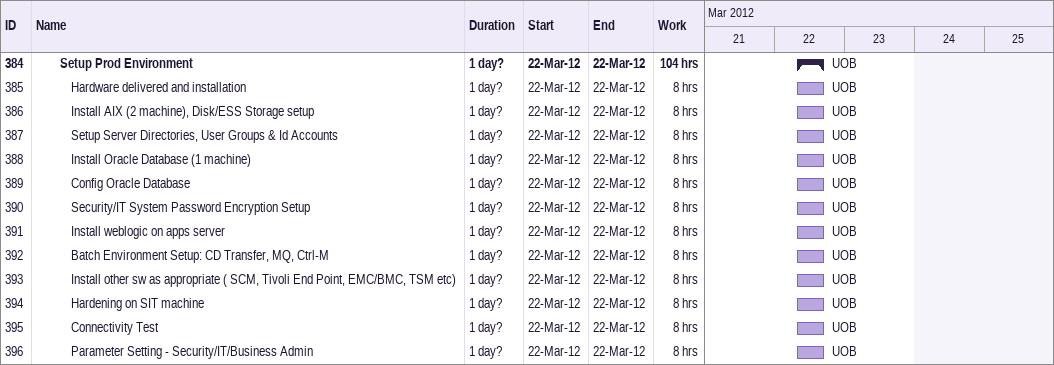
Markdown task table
| ID | Level | Task | Duration | Start | Finish | Resources | Work (h) |
|---|---|---|---|---|---|---|---|
| 384 | 3 | **Setup Prod Environment** | 1d? | 2012-03-22 | 2012-03-22 | UOB | 104 |
| 385 | 4 | Hardware delivered and installation | 1d? | 2012-03-22 | 2012-03-22 | UOB | 8 |
| 386 | 4 | Install AIX (2 machine), Disk/ESS Storage setup | 1d? | 2012-03-22 | 2012-03-22 | UOB | 8 |
| 387 | 4 | Setup Server Directories, User Groups & Id Accounts | 1d? | 2012-03-22 | 2012-03-22 | UOB | 8 |
| 388 | 4 | Install Oracle Database (1 machine) | 1d? | 2012-03-22 | 2012-03-22 | UOB | 8 |
| 389 | 4 | Config Oracle Database | 1d? | 2012-03-22 | 2012-03-22 | UOB | 8 |
| 390 | 4 | Security/IT System Password Encryption Setup | 1d? | 2012-03-22 | 2012-03-22 | UOB | 8 |
| 391 | 4 | Install weblogic on apps server | 1d? | 2012-03-22 | 2012-03-22 | UOB | 8 |
| 392 | 4 | Batch Environment Setup: CD Transfer, MQ, Ctrl-M | 1d? | 2012-03-22 | 2012-03-22 | UOB | 8 |
| 393 | 4 | Install other sw as appropriate ( SCM, Tivoli End Point, EMC/BMC, TSM etc) | 1d? | 2012-03-22 | 2012-03-22 | UOB | 8 |
| 394 | 4 | Hardening on SIT machine | 1d? | 2012-03-22 | 2012-03-22 | UOB | 8 |
| 395 | 4 | Connectivity Test | 1d? | 2012-03-22 | 2012-03-22 | UOB | 8 |
| 396 | 4 | Parameter Setting - Security/IT/Business Admin | 1d? | 2012-03-22 | 2012-03-22 | UOB | 8 |
